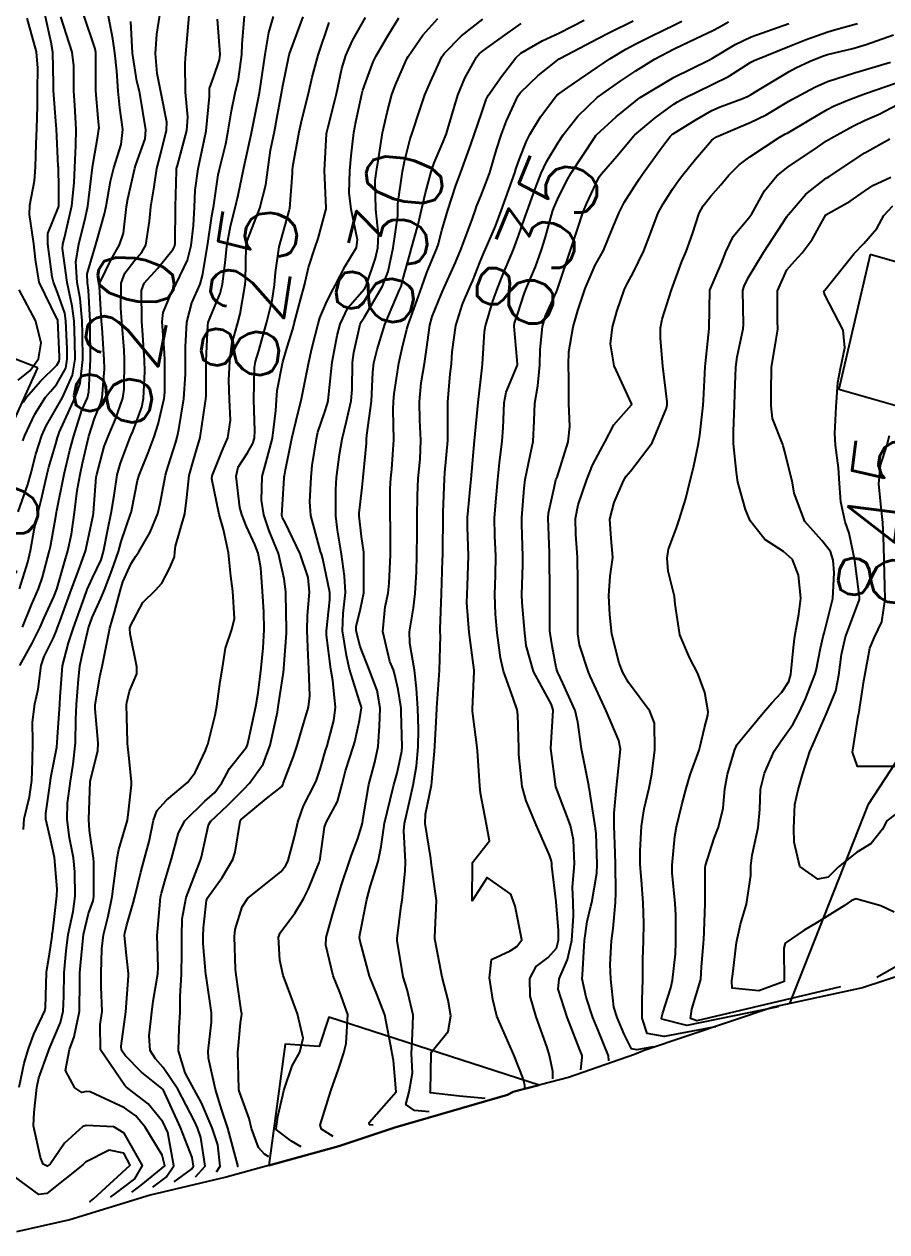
# Model space of a CAD drawing. Header units: metres. Extents: x 307586 to 320046, y 7427249 to 7434250.
# Drawn here: x 319917.4 to 319962.4, y 7429149.3 to 7429212.3 of the extents above; entities that cross this region are included whole.
import ezdxf
from ezdxf.enums import TextEntityAlignment as Align

# ---------------------------------------------------------------- set-up
doc = ezdxf.new("R2010")
doc.units = ezdxf.units.M
doc.header["$MEASUREMENT"] = 0
for name, color, linetype in [('Area', 45, 'Continuous'), ('Cotas', 45, 'Continuous'), ('Curvas de Nivel 1m', 11, 'Continuous'), ('Curvas de Nivel 5m', 15, 'Continuous'), ('Edificações', 30, 'Continuous'), ('Vias Primárias', 230, 'Continuous')]:
    doc.layers.add(name, color=color, linetype=linetype)
doc.styles.add('Style-STANDARD', font='STANDARD.shx')

msp = doc.modelspace()

# ---------------------------------------------------------------- linework, layer by layer
at = {"layer": 'Area'}
msp.add_polyline3d([(319964.483, 7429163.141, 843.262), (319961.093, 7429162.024, 842.692), (319956.429, 7429161.018, 843.482), (319949.716, 7429158.749, 839.456), (319949.209, 7429158.534, 839.276), (319945.754, 7429157.339, 837.403), (319942.876, 7429156.593, 835.497), (319942.577, 7429156.431, 837.047), (319936.711, 7429154.73, 831.714), (319933.78, 7429153.76, 832.523), (319927.907, 7429152.145, 835.572), (319923.942, 7429151.211, 828.752), (319919.757, 7429149.923, 822.642), (319916.985, 7429149.293, 824.403)], dxfattribs=at)
at = {"layer": 'Curvas de Nivel 1m', "flags": 128}
for points, elevation in [([(319917.059, 7429186.839), (319917.564, 7429188.268), (319917.722, 7429188.833), (319917.989, 7429189.859), (319918.301, 7429190.827), (319918.533, 7429191.33), (319919.047, 7429192.236), (319919.374, 7429192.815), (319919.902, 7429193.976), (319920.031, 7429194.806), (319920.016, 7429195.73), (319919.976, 7429196.807), (319919.883, 7429197.581), (319919.615, 7429198.813), (319919.377, 7429200.589), (319919.392, 7429200.816), (319919.484, 7429201.143), (319919.857, 7429202.81), (319919.988, 7429204.011), (319920.022, 7429204.812), (319920.066, 7429205.96), (319920.085, 7429206.811), (319920.012, 7429208.035), (319919.961, 7429208.813), (319919.963, 7429210.113), (319919.878, 7429210.814), (319919.291, 7429212.663)], 816), ([(319917.11, 7429156.835), (319917.378, 7429158.09), (319917.596, 7429158.83), (319917.886, 7429159.596), (319918.447, 7429160.822), (319918.495, 7429161.002), (319918.545, 7429162.821), (319918.561, 7429162.955), (319918.707, 7429163.78), (319918.832, 7429164.707), (319918.846, 7429164.818), (319918.874, 7429164.967), (319919.084, 7429166.815), (319919.096, 7429167.164), (319918.952, 7429168.817), (319918.776, 7429169.679), (319918.504, 7429170.823), (319918.507, 7429171.111), (319918.742, 7429172.821), (319918.752, 7429172.882), (319918.819, 7429173.245), (319919.081, 7429174.574), (319919.106, 7429174.816), (319919.122, 7429175.092), (319919.238, 7429176.814), (319919.25, 7429177.198), (319919.37, 7429178.813), (319919.694, 7429180.015), (319919.956, 7429180.804), (319920.522, 7429182.39), (319920.668, 7429182.794), (319920.744, 7429182.984), (319920.942, 7429183.402), (319921.392, 7429184.35), (319921.522, 7429184.784), (319921.752, 7429186.005), (319921.911, 7429186.781), (319922.065, 7429187.706), (319922.228, 7429188.778), (319922.397, 7429189.392), (319922.93, 7429190.771), (319922.958, 7429190.847), (319923.036, 7429191.037), (319923.509, 7429192.304), (319923.605, 7429192.764), (319923.674, 7429194.164), (319923.658, 7429194.764), (319923.542, 7429196.322), (319923.512, 7429196.766), (319923.49, 7429198.395), (319923.633, 7429198.765), (319924.342, 7429199.551), (319925.15, 7429200.551), (319925.219, 7429200.682), (319925.239, 7429200.749), (319925.243, 7429200.838), (319925.268, 7429202.749), (319925.314, 7429204.636), (319925.328, 7429204.748), (319925.365, 7429204.908), (319925.854, 7429206.741), (319925.916, 7429207.426), (319925.794, 7429208.742), (319925.767, 7429210.241), (319925.815, 7429210.742), (319925.866, 7429211.328), (319925.985, 7429212.74)], 821), ([(319917.142, 7429182.838), (319917.569, 7429184.219), (319917.715, 7429184.832), (319917.902, 7429185.902), (319918.103, 7429186.829), (319918.286, 7429187.531), (319918.579, 7429188.824), (319918.662, 7429189.17), (319919.027, 7429190.396), (319919.122, 7429190.729), (319919.145, 7429190.818), (319919.208, 7429190.991), (319920.044, 7429192.805), (319920.304, 7429193.562), (319920.436, 7429194.8), (319920.417, 7429196.122), (319920.395, 7429196.801), (319920.293, 7429197.981), (319920.145, 7429198.805), (319920.067, 7429199.878), (319920.224, 7429200.804), (319920.576, 7429202.208), (319920.696, 7429202.797), (319920.755, 7429203.221), (319920.946, 7429204.803), (319920.981, 7429205.027), (319921.219, 7429206.449), (319921.278, 7429206.799), (319921.281, 7429206.857), (319921.229, 7429207.374), (319921.109, 7429208.801), (319921.106, 7429208.94), (319921.12, 7429210.802), (319921.083, 7429210.994), (319920.48, 7429212.808)], 817), ([(319917.293, 7429180.836), (319917.766, 7429181.99), (319918.118, 7429182.828), (319918.331, 7429183.437), (319918.698, 7429184.823), (319918.746, 7429185.041), (319918.978, 7429186.308), (319919.064, 7429186.819), (319919.084, 7429186.918), (319919.462, 7429188.813), (319919.762, 7429190.069), (319919.96, 7429190.806), (319920.39, 7429192.144), (319920.674, 7429192.796), (319920.752, 7429193.1), (319920.842, 7429194.794), (319920.821, 7429196.515), (319920.812, 7429196.794), (319920.732, 7429198.409), (319920.675, 7429198.797), (319920.669, 7429199.258), (319921.117, 7429200.791), (319921.154, 7429200.906), (319921.57, 7429202.385), (319921.651, 7429202.785), (319921.882, 7429204.1), (319922.058, 7429204.787), (319922.436, 7429206.002), (319922.53, 7429206.78), (319922.37, 7429207.919), (319922.274, 7429208.785), (319922.208, 7429209.837), (319922.111, 7429210.787), (319922.006, 7429211.515), (319921.76, 7429212.793)], 818), ([(319917.317, 7429192.571), (319917.491, 7429192.836), (319918.229, 7429193.665), (319919.078, 7429194.503), (319919.199, 7429194.7), (319919.223, 7429194.818), (319919.218, 7429194.952), (319919.126, 7429196.82), (319919.127, 7429196.843), (319919.104, 7429196.89), (319918.162, 7429198.83), (319917.961, 7429200.011), (319917.874, 7429200.833), (319917.655, 7429202.348), (319917.676, 7429202.835), (319917.913, 7429204.112), (319917.965, 7429204.832), (319918.011, 7429206.036), (319918.037, 7429206.832), (319918.064, 7429208.002), (319918.07, 7429208.832), (319918.096, 7429209.996), (319918.023, 7429210.832), (319917.527, 7429212.601)], 814), ([(319921.883, 7429151.11), (319922.145, 7429151.3), (319923.154, 7429152.052), (319923.556, 7429152.755), (319922.598, 7429154.442), (319922.055, 7429154.775), (319920.603, 7429154.843), (319920.44, 7429154.792), (319919.478, 7429153.918), (319918.74, 7429152.817), (319918.572, 7429152.712), (319918.37, 7429152.822), (319918.224, 7429153.177), (319917.872, 7429154.827), (319917.9, 7429155.537), (319918.041, 7429156.826), (319918.135, 7429157.317), (319918.642, 7429158.71), (319918.688, 7429158.819), (319919.269, 7429160.206), (319919.412, 7429160.809), (319919.438, 7429161.566), (319919.47, 7429162.808), (319919.56, 7429163.958), (319919.676, 7429164.806), (319919.927, 7429165.994), (319920.034, 7429166.801), (319920.025, 7429168.07), (319919.944, 7429168.802), (319919.748, 7429169.836), (319919.614, 7429170.808), (319919.638, 7429171.644), (319919.793, 7429172.805), (319919.937, 7429173.692), (319920.053, 7429174.802), (319920.073, 7429176.02), (319920.109, 7429176.801), (319920.203, 7429178.127), (319920.278, 7429178.799), (319920.383, 7429179.306), (319920.726, 7429180.793), (319920.918, 7429181.343), (319921.381, 7429182.332), (319921.56, 7429182.784), (319921.949, 7429183.779), (319922.29, 7429184.777), (319922.439, 7429185.304), (319922.948, 7429186.77), (319922.956, 7429186.797), (319922.985, 7429186.97), (319923.291, 7429188.476), (319923.381, 7429188.766), (319923.852, 7429189.93), (319924.162, 7429190.759), (319924.37, 7429191.426), (319924.685, 7429192.754), (319924.717, 7429193.094), (319924.713, 7429194.754), (319924.692, 7429195.148), (319924.576, 7429196.755), (319924.624, 7429197.238), (319925.119, 7429198.407), (319925.307, 7429198.747), (319925.9, 7429199.98), (319926.092, 7429200.736), (319926.205, 7429201.776), (319926.253, 7429202.734), (319926.296, 7429203.624), (319926.447, 7429204.731), (319926.786, 7429206.294), (319926.867, 7429206.725), (319927.034, 7429208.516), (319927.033, 7429208.723), (319927.047, 7429208.922), (319927.255, 7429209.498), (319927.564, 7429210.422), (319927.595, 7429210.717), (319927.462, 7429212.548)], 822), ([(319922.993, 7429151.37), (319923.472, 7429151.726), (319924.712, 7429152.739), (319924.581, 7429153.296), (319923.691, 7429154.754), (319923.2, 7429155.352), (319922.613, 7429155.769), (319920.815, 7429156.594), (319920.621, 7429156.612), (319920.379, 7429156.552), (319920.014, 7429156.799), (319919.539, 7429157.713), (319919.735, 7429158.804), (319919.983, 7429159.471), (319920.26, 7429160.796), (319920.282, 7429162.389), (319920.286, 7429162.796), (319920.308, 7429163.187), (319920.471, 7429164.794), (319920.734, 7429165.889), (319920.974, 7429166.555), (319921.014, 7429166.787), (319921.006, 7429168.542), (319920.99, 7429168.788), (319920.784, 7429170.22), (319920.741, 7429170.791), (319920.813, 7429172.79), (319921.224, 7429174.399), (319921.235, 7429174.786), (319921.075, 7429176.574), (319921.078, 7429176.788), (319921.34, 7429178.324), (319921.446, 7429178.784), (319921.692, 7429179.991), (319921.848, 7429180.781), (319922.081, 7429181.618), (319922.393, 7429182.775), (319922.523, 7429183.191), (319922.954, 7429184.153), (319923.192, 7429184.535), (319923.355, 7429184.766), (319923.942, 7429185.792), (319924.342, 7429186.756), (319924.47, 7429187.273), (319924.751, 7429188.753), (319924.806, 7429188.952), (319925.016, 7429189.607), (319925.288, 7429190.487), (319925.358, 7429190.745), (319925.44, 7429191.147), (319925.705, 7429192.74), (319925.786, 7429194.025), (319925.797, 7429194.739), (319925.797, 7429195.447), (319925.857, 7429196.739), (319926.122, 7429197.744), (319926.547, 7429198.729), (319926.684, 7429199.172), (319926.945, 7429200.723), (319927.169, 7429202.282), (319927.237, 7429202.655), (319927.248, 7429202.719), (319927.498, 7429204.417), (319927.559, 7429204.716), (319927.888, 7429206.041), (319928.02, 7429206.712), (319928.182, 7429207.762), (319928.387, 7429208.709), (319928.552, 7429209.409), (319928.724, 7429210.705), (319928.751, 7429211.232), (319928.859, 7429212.704)], 823), ([(319924.093, 7429151.63), (319924.79, 7429152.148), (319925.189, 7429152.734), (319924.861, 7429154.475), (319924.75, 7429154.739), (319924.606, 7429155.026), (319923.839, 7429155.976), (319922.807, 7429156.767), (319922.703, 7429156.848), (319922.624, 7429156.919), (319921.358, 7429158.783), (319921.347, 7429160.099), (319921.444, 7429160.782), (319921.395, 7429162.074), (319921.398, 7429162.783), (319921.435, 7429164.06), (319921.506, 7429164.782), (319921.76, 7429165.752), (319921.969, 7429166.778), (319922.056, 7429167.47), (319922.23, 7429168.775), (319922.307, 7429169.237), (319922.768, 7429170.77), (319922.774, 7429170.789), (319922.796, 7429171.048), (319922.969, 7429172.611), (319922.978, 7429172.768), (319922.833, 7429174.135), (319922.768, 7429174.771), (319922.759, 7429174.855), (319922.712, 7429176.772), (319922.726, 7429176.91), (319922.87, 7429177.486), (319923.251, 7429178.395), (319923.26, 7429178.766), (319922.909, 7429180.488), (319922.886, 7429180.77), (319922.889, 7429180.794), (319922.914, 7429180.897), (319923.564, 7429182.126), (319924.226, 7429182.757), (319924.564, 7429183.128), (319924.95, 7429183.893), (319925.213, 7429184.493), (319925.227, 7429184.746), (319925.276, 7429185.055), (319925.755, 7429186.738), (319925.852, 7429187.597), (319925.986, 7429188.735), (319926.212, 7429189.535), (319926.554, 7429190.727), (319926.823, 7429192.496), (319926.848, 7429192.723), (319926.861, 7429192.918), (319926.876, 7429194.723), (319926.956, 7429196.576), (319926.977, 7429196.722), (319927.106, 7429197.07), (319927.604, 7429198.229), (319927.726, 7429198.714), (319927.871, 7429199.984), (319927.946, 7429200.712), (319928.133, 7429201.741), (319928.384, 7429202.708), (319928.53, 7429203.359), (319928.807, 7429204.704), (319928.882, 7429205.027), (319929.221, 7429206.522), (319929.257, 7429206.7), (319929.581, 7429208.355), (319929.641, 7429208.696), (319929.854, 7429210.104), (319929.939, 7429210.693), (319930.128, 7429211.848), (319930.383, 7429212.689)], 824), ([(319927.403, 7429152.42), (319927.599, 7429152.71), (319927.472, 7429153.829), (319927.187, 7429154.714), (319926.616, 7429156.025), (319926.242, 7429156.724), (319925.775, 7429157.586), (319925.428, 7429158.732), (319925.463, 7429159.936), (319925.507, 7429160.737), (319925.513, 7429161.57), (319925.582, 7429162.737), (319925.605, 7429163.841), (319925.591, 7429164.737), (319925.622, 7429165.627), (319925.828, 7429166.734), (319926.487, 7429168.451), (319926.595, 7429168.723), (319926.627, 7429168.86), (319926.775, 7429169.557), (319926.982, 7429170.527), (319927.108, 7429170.717), (319927.978, 7429171.531), (319928.809, 7429172.357), (319929.125, 7429172.695), (319929.833, 7429173.68), (319930.202, 7429174.68), (319930.582, 7429176.396), (319930.629, 7429176.674), (319930.88, 7429178.362), (319930.922, 7429178.631), (319930.923, 7429178.67), (319931.054, 7429180.525), (319931.055, 7429180.669), (319931.026, 7429182.575), (319931.025, 7429182.669), (319930.943, 7429183.36), (319930.642, 7429184.675), (319930.147, 7429185.855), (319929.867, 7429186.687), (319929.761, 7429187.459), (319929.789, 7429188.688), (319930.055, 7429189.646), (319930.32, 7429190.681), (319930.509, 7429192.14), (319930.531, 7429192.678), (319930.564, 7429193.174), (319930.868, 7429194.673), (319931.091, 7429195.444), (319931.386, 7429196.381), (319931.46, 7429196.666), (319931.799, 7429197.98), (319931.991, 7429198.661), (319932.212, 7429199.584), (319932.552, 7429200.656), (319932.703, 7429201.109), (319933.129, 7429202.65), (319933.133, 7429202.691), (319933.034, 7429204.652), (319933.14, 7429206.569), (319933.153, 7429206.651), (319933.226, 7429206.921), (319933.585, 7429208.301), (319933.663, 7429208.646), (319933.942, 7429209.964), (319934.149, 7429210.641), (319934.497, 7429211.422), (319935.168, 7429212.631)], 827), ([(319928.503, 7429152.68), (319928.517, 7429152.701), (319928.515, 7429152.759), (319927.997, 7429154.706), (319927.681, 7429155.64), (319927.347, 7429156.713), (319926.996, 7429158.36), (319926.976, 7429158.717), (319927.149, 7429160.232), (319927.147, 7429160.715), (319926.882, 7429162.527), (319926.853, 7429162.718), (319926.717, 7429164.331), (319926.706, 7429164.72), (319926.727, 7429165.143), (319926.885, 7429166.575), (319926.945, 7429166.718), (319927.696, 7429167.768), (319928.258, 7429168.705), (319928.383, 7429169.089), (319928.637, 7429170.702), (319928.699, 7429170.796), (319928.795, 7429170.882), (319930.015, 7429171.892), (319930.811, 7429172.518), (319930.868, 7429172.614), (319930.889, 7429172.669), (319931.42, 7429174.078), (319931.615, 7429174.662), (319931.897, 7429175.615), (319932.212, 7429176.657), (319932.278, 7429177.247), (319932.223, 7429178.657), (319932.194, 7429179.357), (319932.127, 7429180.658), (319932.144, 7429181.435), (319932.258, 7429182.657), (319932.185, 7429183.417), (319931.761, 7429184.662), (319930.979, 7429186.293), (319930.851, 7429186.541), (319930.818, 7429186.672), (319930.927, 7429188.596), (319930.933, 7429188.671), (319930.946, 7429188.729), (319931.008, 7429189.037), (319931.283, 7429190.413), (319931.337, 7429190.667), (319931.66, 7429192.05), (319931.821, 7429192.662), (319932.038, 7429193.69), (319932.218, 7429194.659), (319932.382, 7429195.365), (319932.702, 7429196.654), (319932.799, 7429196.96), (319933.113, 7429197.702), (319933.429, 7429198.337), (319933.587, 7429198.645), (319934.112, 7429199.667), (319934.711, 7429200.634), (319934.763, 7429201.027), (319934.431, 7429202.637), (319934.333, 7429203.492), (319934.368, 7429204.638), (319934.428, 7429205.421), (319934.574, 7429206.636), (319934.678, 7429207.186), (319934.989, 7429208.633), (319935.042, 7429208.836), (319935.255, 7429209.465), (319935.581, 7429210.313), (319935.727, 7429210.623), (319936.338, 7429211.668), (319936.913, 7429212.606)], 828), ([(319930.143, 7429153.2), (319929.904, 7429153.344), (319929.59, 7429153.687), (319929.226, 7429154.691), (319929.111, 7429155.196), (319928.621, 7429156.551), (319928.576, 7429156.7), (319928.565, 7429156.759), (319928.526, 7429158.701), (319928.533, 7429158.813), (319928.665, 7429160.188), (319928.719, 7429160.652), (319928.719, 7429160.699), (319928.714, 7429160.74), (319928.675, 7429160.951), (319928.433, 7429162.703), (319928.403, 7429162.997), (319928.338, 7429164.704), (319928.376, 7429165.054), (319928.738, 7429166.251), (319929.044, 7429166.695), (319930.757, 7429168.073), (319931.022, 7429168.405), (319931.138, 7429168.666), (319931.487, 7429169.958), (319931.65, 7429170.661), (319931.948, 7429171.512), (319932.531, 7429172.653), (319932.621, 7429172.847), (319932.825, 7429173.485), (319933.093, 7429174.394), (319933.17, 7429174.647), (319933.532, 7429175.967), (319933.617, 7429176.642), (319933.477, 7429178.044), (319933.377, 7429178.645), (319933.147, 7429180.41), (319933.145, 7429180.648), (319933.319, 7429182.256), (319933.32, 7429182.646), (319932.959, 7429184.403), (319932.879, 7429184.651), (319932.832, 7429184.784), (319932.334, 7429186.656), (319932.28, 7429187.367), (319932.335, 7429188.657), (319932.403, 7429189.265), (319932.614, 7429190.654), (319932.694, 7429190.996), (319933.047, 7429192.018), (319933.203, 7429192.497), (319933.238, 7429192.648), (319933.407, 7429194.318), (319933.446, 7429194.646), (319933.697, 7429196.044), (319933.85, 7429196.643), (319934.262, 7429197.488), (319935.121, 7429198.485), (319935.21, 7429198.629), (319935.691, 7429200.076), (319935.818, 7429200.62), (319935.853, 7429201.313), (319935.71, 7429202.622), (319935.682, 7429204.137), (319935.742, 7429204.622), (319935.847, 7429205.258), (319936.062, 7429206.617), (319936.301, 7429207.681), (319936.558, 7429208.61), (319936.743, 7429209.115), (319937.269, 7429210.324), (319937.356, 7429210.514), (319937.402, 7429210.599), (319938.169, 7429211.706), (319938.956, 7429212.583)], 829), ([(319935.573, 7429154.85), (319935.379, 7429154.869), (319935.371, 7429154.994), (319936.768, 7429156.599), (319936.639, 7429158.222), (319936.559, 7429158.601), (319936.542, 7429158.704), (319936.189, 7429160.605), (319935.773, 7429161.698), (319935.385, 7429162.62), (319934.893, 7429164.455), (319934.872, 7429164.628), (319934.889, 7429164.792), (319935.254, 7429166.622), (319935.42, 7429167.29), (319935.833, 7429168.614), (319935.999, 7429169.387), (319936.174, 7429170.609), (319936.601, 7429172.393), (319936.655, 7429172.602), (319936.688, 7429172.729), (319936.822, 7429173.214), (319937.072, 7429174.365), (319937.091, 7429174.598), (319937.043, 7429176.416), (319937.032, 7429176.598), (319936.873, 7429177.573), (319936.694, 7429178.416), (319936.633, 7429178.604), (319936.453, 7429179.043), (319936.085, 7429180.612), (319936.2, 7429181.885), (319936.362, 7429182.609), (319936.419, 7429183.13), (319936.472, 7429184.607), (319936.473, 7429186.103), (319936.455, 7429186.608), (319936.455, 7429188.066), (319936.496, 7429188.608), (319936.549, 7429189.068), (319936.65, 7429190.606), (319936.614, 7429192.172), (319936.631, 7429192.606), (319936.669, 7429192.996), (319936.916, 7429194.602), (319937.091, 7429195.379), (319937.331, 7429196.368), (319937.393, 7429196.597), (319937.853, 7429197.855), (319938.12, 7429198.59), (319938.383, 7429199.338), (319938.888, 7429200.583), (319938.957, 7429200.78), (319939.162, 7429201.517), (319939.471, 7429202.576), (319939.892, 7429203.87), (319940.143, 7429204.566), (319940.669, 7429206.009), (319940.861, 7429206.555), (319941.24, 7429207.682), (319941.46, 7429208.347), (319941.572, 7429208.555), (319942.274, 7429209.555), (319943.011, 7429210.534), (319943.275, 7429210.762), (319944.394, 7429211.406), (319945.286, 7429211.839), (319946.583, 7429212.491)], 832), ([(319938.493, 7429155.55), (319937.731, 7429155.623), (319937.285, 7429155.927), (319937.458, 7429156.592), (319937.628, 7429157.595), (319937.575, 7429158.591), (319937.626, 7429159.622), (319937.667, 7429160.59), (319937.345, 7429161.935), (319937.145, 7429162.595), (319936.836, 7429164.484), (319936.834, 7429164.599), (319937.04, 7429166.296), (319937.082, 7429166.597), (319937.253, 7429168.1), (319937.259, 7429168.595), (319937.172, 7429170.211), (319937.202, 7429170.596), (319937.499, 7429171.901), (319937.662, 7429172.592), (319937.837, 7429173.581), (319937.919, 7429174.589), (319937.936, 7429175.505), (319937.904, 7429176.59), (319937.836, 7429177.627), (319937.735, 7429178.591), (319937.493, 7429180.005), (319937.471, 7429180.594), (319937.683, 7429181.834), (319937.769, 7429182.592), (319937.831, 7429183.71), (319937.857, 7429184.591), (319937.867, 7429185.698), (319937.873, 7429186.591), (319937.884, 7429187.701), (319937.93, 7429188.591), (319938.02, 7429189.588), (319938.066, 7429190.59), (319938.009, 7429191.624), (319937.988, 7429192.591), (319938.084, 7429193.573), (319938.251, 7429194.588), (319938.362, 7429195.315), (319938.533, 7429196.586), (319938.654, 7429197.038), (319939.119, 7429198.182), (319939.297, 7429198.577), (319939.865, 7429199.847), (319940.158, 7429200.565), (319940.753, 7429202.14), (319940.889, 7429202.554), (319940.965, 7429202.765), (319941.184, 7429203.304), (319941.538, 7429204.207), (319941.653, 7429204.546), (319942.012, 7429205.745), (319942.265, 7429206.54), (319942.527, 7429207.248), (319943.122, 7429208.532), (319943.255, 7429208.723), (319944.178, 7429209.606), (319945.273, 7429210.473), (319945.338, 7429210.509), (319947.283, 7429211.53), (319947.905, 7429211.855), (319949.136, 7429212.462)], 833), ([(319941.423, 7429156.24), (319940.072, 7429156.374), (319938.558, 7429156.548), (319938.546, 7429156.581), (319938.559, 7429156.645), (319938.592, 7429158.581), (319938.597, 7429158.628), (319938.645, 7429158.72), (319939.49, 7429159.738), (319939.622, 7429160.566), (319939.488, 7429161.375), (319939.177, 7429162.573), (319938.807, 7429164.493), (319938.794, 7429164.579), (319938.789, 7429164.644), (319938.87, 7429166.578), (319938.865, 7429166.699), (319938.751, 7429167.43), (319938.606, 7429168.582), (319938.578, 7429168.77), (319938.284, 7429170.585), (319938.312, 7429171.071), (319938.617, 7429172.582), (319938.639, 7429172.758), (319938.791, 7429174.581), (319938.793, 7429174.631), (319938.856, 7429175.899), (319938.9, 7429176.579), (319938.904, 7429176.62), (319939.042, 7429178.578), (319939.089, 7429180.399), (319939.076, 7429180.578), (319939.072, 7429180.735), (319939.143, 7429182.577), (319939.2, 7429184.336), (319939.204, 7429184.576), (319939.203, 7429184.814), (319939.224, 7429186.576), (319939.231, 7429186.821), (319939.302, 7429188.576), (319939.32, 7429188.888), (319939.467, 7429190.573), (319939.478, 7429191.014), (319939.465, 7429192.574), (319939.596, 7429194.051), (319939.657, 7429194.571), (319939.703, 7429195.184), (319939.887, 7429196.568), (319940.233, 7429197.683), (319940.62, 7429198.558), (319940.773, 7429198.911), (319941.142, 7429199.848), (319941.348, 7429200.351), (319941.436, 7429200.547), (319941.952, 7429201.755), (319942.255, 7429202.539), (319942.499, 7429203.221), (319942.963, 7429204.532), (319943.022, 7429204.714), (319943.21, 7429205.259), (319943.569, 7429206.176), (319943.741, 7429206.525), (319944.308, 7429207.448), (319945.099, 7429208.512), (319945.173, 7429208.591), (319945.254, 7429208.65), (319945.734, 7429208.979), (319947.268, 7429210.038), (319947.529, 7429210.219), (319947.911, 7429210.474), (319948.759, 7429210.984), (319949.281, 7429211.261), (319950.081, 7429211.656), (319951.291, 7429212.251), (319951.667, 7429212.434)], 834), ([(319917.148, 7429178.837), (319917.776, 7429179.955), (319918.21, 7429180.827), (319918.427, 7429181.316), (319918.929, 7429182.406), (319919.078, 7429182.818), (319919.49, 7429184.277), (319919.65, 7429184.81), (319919.846, 7429185.682), (319920.005, 7429186.805), (319920.143, 7429187.952), (319920.292, 7429188.801), (319920.422, 7429189.388), (319920.753, 7429190.794), (319921.042, 7429191.714), (319921.36, 7429192.477), (319921.446, 7429192.786), (319921.558, 7429194.303), (319921.557, 7429194.785), (319921.443, 7429196.443), (319921.418, 7429196.787), (319921.302, 7429198.607), (319921.331, 7429198.788), (319921.91, 7429200.013), (319922.354, 7429200.778), (319922.561, 7429201.374), (319922.719, 7429202.775), (319922.783, 7429203.172), (319923.155, 7429204.771), (319923.205, 7429204.938), (319923.679, 7429206.304), (319923.73, 7429206.765), (319923.429, 7429208.58), (319923.384, 7429208.769), (319923.251, 7429209.302), (319923.02, 7429210.774), (319922.941, 7429212.427)], 819), ([(319926.303, 7429152.16), (319926.81, 7429152.718), (319926.595, 7429154.207), (319926.411, 7429154.722), (319926.259, 7429155.071), (319925.387, 7429156.732), (319924.634, 7429157.866), (319924.218, 7429158.325), (319923.944, 7429158.75), (319923.897, 7429159.508), (319924.026, 7429160.756), (319924.104, 7429161.331), (319924.342, 7429162.754), (319924.357, 7429163.094), (319924.321, 7429164.754), (319924.347, 7429165.134), (319924.493, 7429166.752), (319924.531, 7429166.966), (319924.752, 7429167.703), (319925.063, 7429168.745), (319925.425, 7429170.099), (319925.761, 7429170.735), (319926.803, 7429171.756), (319927.318, 7429172.205), (319927.69, 7429172.711), (319928.079, 7429173.452), (319928.838, 7429174.402), (319928.97, 7429174.569), (319929.02, 7429174.697), (319929.072, 7429174.924), (319929.455, 7429176.691), (319929.58, 7429177.399), (319929.741, 7429178.687), (319929.838, 7429179.747), (319929.887, 7429180.685), (319929.87, 7429181.634), (319929.807, 7429182.687), (319929.72, 7429183.92), (319929.58, 7429184.691), (319929.412, 7429185.138), (319928.977, 7429186.088), (319928.722, 7429186.703), (319928.622, 7429187.068), (319928.425, 7429188.706), (319928.538, 7429189.177), (319929.021, 7429189.92), (319929.306, 7429190.418), (319929.388, 7429190.695), (319929.41, 7429191.067), (319929.345, 7429192.696), (319929.391, 7429194.383), (319929.446, 7429194.695), (319929.594, 7429195.198), (319930.012, 7429196.686), (319930.307, 7429197.874), (319930.439, 7429198.68), (319930.488, 7429199.324), (319930.673, 7429200.677), (319931.171, 7429202.482), (319931.217, 7429202.625), (319931.229, 7429202.669), (319931.366, 7429204.503), (319931.372, 7429204.668), (319931.386, 7429204.85), (319931.718, 7429206.673), (319931.859, 7429207.3), (319932.202, 7429208.666), (319932.402, 7429209.517), (319932.707, 7429210.658), (319933.29, 7429212.361)], 826), ([(319933.483, 7429154.26), (319932.889, 7429154.646), (319932.808, 7429154.85), (319933.375, 7429156.639), (319933.776, 7429157.775), (319934.046, 7429158.629), (319934.169, 7429159.108), (319934.262, 7429160.626), (319933.84, 7429161.794), (319933.494, 7429162.642), (319933.116, 7429164.247), (319933.123, 7429164.646), (319933.48, 7429165.898), (319933.691, 7429166.641), (319933.941, 7429167.448), (319934.347, 7429168.634), (319934.454, 7429168.947), (319934.781, 7429169.816), (319934.975, 7429170.442), (319935.012, 7429170.627), (319935.054, 7429170.885), (319935.343, 7429172.622), (319935.655, 7429173.794), (319935.833, 7429174.615), (319935.914, 7429175.674), (319935.934, 7429176.614), (319935.787, 7429177.531), (319935.375, 7429178.623), (319934.901, 7429179.816), (319934.689, 7429180.632), (319934.69, 7429180.858), (319934.924, 7429181.784), (319935.081, 7429182.628), (319935.091, 7429184.498), (319935.089, 7429184.628), (319935.084, 7429184.748), (319934.972, 7429185.553), (319934.842, 7429186.631), (319934.841, 7429186.774), (319934.998, 7429188.118), (319935.055, 7429188.629), (319935.222, 7429190.436), (319935.233, 7429190.627), (319935.253, 7429190.844), (319935.485, 7429192.624), (319935.563, 7429194.135), (319935.614, 7429194.622), (319935.779, 7429195.309), (319936.191, 7429196.614), (319936.948, 7429198.429), (319937.036, 7429198.601), (319937.06, 7429198.665), (319937.128, 7429198.966), (319937.481, 7429200.264), (319937.582, 7429200.596), (319937.928, 7429201.83), (319938.105, 7429202.591), (319938.298, 7429203.477), (319938.594, 7429204.586), (319938.75, 7429205.042), (319939.219, 7429206.14), (319939.394, 7429206.577), (319939.477, 7429206.828), (319939.993, 7429208.573), (319940.361, 7429209.47), (319940.966, 7429210.563), (319941.108, 7429210.729), (319941.276, 7429210.866), (319942.465, 7429211.723), (319943.291, 7429212.325)], 831), ([(319944.953, 7429157.27), (319944.949, 7429157.656), (319944.773, 7429158.499), (319944.649, 7429158.906), (319944.078, 7429160.509), (319943.762, 7429161.592), (319943.748, 7429162.514), (319944.08, 7429163.132), (319944.709, 7429163.598), (319945.129, 7429164.092), (319945.232, 7429164.502), (319945.244, 7429165.018), (319945.11, 7429166.504), (319944.897, 7429168.383), (319944.89, 7429168.508), (319944.884, 7429168.618), (319944.777, 7429168.94), (319944.077, 7429170.517), (319943.563, 7429171.765), (319943.345, 7429172.525), (319943.178, 7429174.186), (319943.173, 7429174.527), (319943.127, 7429176.261), (319943.088, 7429176.528), (319942.872, 7429177.125), (319942.369, 7429178.535), (319942.213, 7429179.224), (319942.044, 7429180.539), (319941.96, 7429181.502), (319941.921, 7429182.54), (319941.95, 7429183.538), (319941.969, 7429184.54), (319941.917, 7429185.597), (319941.908, 7429186.541), (319941.984, 7429187.554), (319942.073, 7429188.539), (319942.157, 7429189.403), (319942.295, 7429190.537), (319942.352, 7429191.225), (319942.404, 7429192.536), (319942.504, 7429193.093), (319943.082, 7429194.46), (319943.102, 7429194.51), (319943.104, 7429194.53), (319943.085, 7429194.754), (319942.934, 7429196.532), (319942.954, 7429196.682), (319943.113, 7429197.187), (319943.445, 7429198.21), (319943.576, 7429198.526), (319944.042, 7429199.623), (319944.361, 7429200.518), (319944.55, 7429201.126), (319944.926, 7429202.512), (319944.992, 7429202.696), (319945.182, 7429203.132), (319945.633, 7429204.067), (319945.875, 7429204.5), (319947.129, 7429206.389), (319947.189, 7429206.481), (319947.204, 7429206.499), (319947.224, 7429206.519), (319948.253, 7429207.455), (319949.25, 7429208.273), (319949.354, 7429208.356), (319949.499, 7429208.456), (319951.264, 7429209.514), (319953.078, 7429210.413), (319953.274, 7429210.51), (319954.457, 7429211.222), (319955.285, 7429211.627), (319957.257, 7429212.325)], 836), ([(319946.413, 7429157.74), (319946.473, 7429158.393), (319946.467, 7429158.482), (319946.356, 7429158.783), (319945.698, 7429160.49), (319945.224, 7429161.958), (319945.278, 7429162.494), (319945.709, 7429163.494), (319945.928, 7429164.492), (319946.023, 7429165.778), (319946.008, 7429166.491), (319945.978, 7429167.268), (319946.068, 7429168.491), (319946.03, 7429169.736), (319945.866, 7429170.494), (319945.566, 7429171.264), (319945.103, 7429172.506), (319944.843, 7429174.51), (319944.954, 7429176.509), (319944.867, 7429176.801), (319943.944, 7429178.519), (319943.563, 7429179.867), (319943.48, 7429180.524), (319943.339, 7429182.115), (319943.332, 7429182.526), (319943.387, 7429184.095), (319943.387, 7429184.526), (319943.328, 7429186.178), (319943.33, 7429186.527), (319943.448, 7429188.084), (319943.508, 7429188.525), (319943.765, 7429189.783), (319943.915, 7429190.521), (319943.965, 7429191.599), (319943.999, 7429192.521), (319944.163, 7429193.422), (319944.275, 7429194.518), (319944.288, 7429195.321), (319944.403, 7429196.517), (319944.562, 7429197.065), (319945.13, 7429198.325), (319945.186, 7429198.456), (319945.207, 7429198.509), (319945.246, 7429198.62), (319945.874, 7429200.499), (319946.208, 7429201.539), (319946.53, 7429202.49), (319946.719, 7429202.948), (319947.196, 7429203.993), (319947.361, 7429204.318), (319947.484, 7429204.477), (319948.29, 7429205.392), (319949.167, 7429206.461), (319949.195, 7429206.489), (319949.224, 7429206.515), (319950.28, 7429207.402), (319951.248, 7429208.104), (319951.449, 7429208.229), (319951.797, 7429208.425), (319953.26, 7429209.131), (319954.113, 7429209.553), (319955.272, 7429210.296), (319955.448, 7429210.387), (319957.281, 7429211.134), (319958.16, 7429211.476), (319959.288, 7429211.888), (319959.634, 7429211.992), (319960.824, 7429212.325)], 837), ([(319947.873, 7429158.21), (319947.844, 7429158.468), (319947.288, 7429159.853), (319947.029, 7429160.476), (319946.683, 7429161.537), (319946.481, 7429162.482), (319946.484, 7429162.695), (319946.601, 7429164.482), (319946.733, 7429165.488), (319946.935, 7429166.284), (319946.977, 7429166.478), (319947.232, 7429168.009), (319947.253, 7429168.475), (319947.198, 7429170.067), (319947.161, 7429170.476), (319946.831, 7429172.461), (319946.825, 7429172.48), (319946.814, 7429172.566), (319946.445, 7429174.486), (319946.248, 7429175.88), (319946.103, 7429176.491), (319945.473, 7429177.912), (319945.191, 7429178.506), (319945.121, 7429178.732), (319944.906, 7429179.859), (319944.798, 7429180.511), (319944.787, 7429180.638), (319944.79, 7429182.511), (319944.788, 7429182.659), (319944.779, 7429184.512), (319944.774, 7429184.703), (319944.697, 7429186.513), (319944.718, 7429186.782), (319945.007, 7429188.097), (319945.087, 7429188.433), (319945.108, 7429188.509), (319945.165, 7429188.658), (319945.74, 7429190.499), (319945.836, 7429191.294), (319945.78, 7429192.499), (319945.771, 7429193.801), (319945.762, 7429194.5), (319945.776, 7429195.186), (319946.003, 7429196.496), (319946.253, 7429197.356), (319946.624, 7429198.488), (319947.145, 7429199.718), (319947.432, 7429200.195), (319947.587, 7429200.476), (319948.045, 7429201.59), (319948.4, 7429202.468), (319948.666, 7429202.98), (319949.193, 7429203.8), (319949.453, 7429204.202), (319949.623, 7429204.454), (319950.617, 7429205.839), (319951.067, 7429206.432), (319951.145, 7429206.51), (319951.225, 7429206.565), (319952.373, 7429207.281), (319953.243, 7429207.776), (319953.677, 7429207.975), (319954.807, 7429208.394), (319955.125, 7429208.521), (319955.255, 7429208.589), (319955.796, 7429208.92), (319957.267, 7429209.808), (319957.62, 7429210.006), (319958.368, 7429210.349), (319959.009, 7429210.609), (319959.276, 7429210.694), (319960.589, 7429211.017), (319961.282, 7429211.219), (319962.706, 7429211.718)], 838), ([(319950.183, 7429158.95), (319949.322, 7429158.784), (319949.04, 7429158.838), (319948.664, 7429159.61), (319948.291, 7429160.464), (319948.129, 7429161.015), (319947.961, 7429162.467), (319947.93, 7429163.242), (319948.004, 7429164.467), (319948.084, 7429165.112), (319948.208, 7429166.465), (319948.229, 7429166.987), (319948.208, 7429168.466), (319948.195, 7429169.049), (319948.139, 7429170.467), (319948.139, 7429171.127), (319948.271, 7429172.465), (319948.322, 7429172.963), (319948.47, 7429174.464), (319948.388, 7429174.924), (319947.733, 7429176.471), (319946.89, 7429178.271), (319946.806, 7429178.481), (319946.33, 7429179.912), (319946.241, 7429180.49), (319946.243, 7429181.808), (319946.255, 7429182.49), (319946.256, 7429183.178), (319946.228, 7429184.491), (319946.143, 7429185.661), (319946.134, 7429186.493), (319946.269, 7429187.216), (319946.701, 7429188.485), (319947.021, 7429189.281), (319947.439, 7429190.065), (319947.66, 7429190.474), (319948.124, 7429191.387), (319949.053, 7429192.43), (319949.062, 7429192.46), (319949.054, 7429192.504), (319948.145, 7429194.469), (319947.958, 7429195.608), (319948.06, 7429196.47), (319948.286, 7429197.297), (319948.682, 7429198.465), (319948.832, 7429198.767), (319949.141, 7429199.312), (319949.682, 7429200.452), (319949.999, 7429201.285), (319950.446, 7429202.441), (319950.7, 7429202.918), (319951.192, 7429203.672), (319951.502, 7429204.123), (319951.721, 7429204.425), (319952.385, 7429205.245), (319953.221, 7429206.217), (319953.321, 7429206.31), (319953.481, 7429206.407), (319954.694, 7429206.932), (319955.234, 7429207.154), (319956.067, 7429207.552), (319957.251, 7429208.261), (319957.313, 7429208.298), (319957.416, 7429208.358), (319958.603, 7429209.004), (319959.262, 7429209.288), (319960.683, 7429209.742), (319961.269, 7429209.92), (319962.558, 7429210.301)], 839), ([(319956.693, 7429161.03), (319951.933, 7429160.051), (319950.623, 7429160.381), (319950.607, 7429160.431), (319950.676, 7429160.72), (319951.095, 7429162.02), (319951.186, 7429162.425), (319951.337, 7429163.8), (319951.364, 7429164.424), (319951.355, 7429165.806), (319951.325, 7429166.424), (319951.176, 7429168.017), (319951.164, 7429168.426), (319951.307, 7429169.905), (319951.399, 7429170.424), (319951.67, 7429171.556), (319951.892, 7429172.419), (319952.108, 7429173.133), (319952.573, 7429174.413), (319952.636, 7429174.621), (319952.855, 7429175.586), (319953.027, 7429176.243), (319953.052, 7429176.408), (319952.878, 7429177.417), (319952.502, 7429178.414), (319952.068, 7429179.252), (319951.572, 7429180.423), (319951.33, 7429182.025), (319951.297, 7429182.426), (319950.953, 7429183.75), (319950.907, 7429184.431), (319950.968, 7429184.897), (319951.388, 7429186.016), (319951.532, 7429186.425), (319951.878, 7429187.543), (319952.085, 7429188.419), (319952.279, 7429189.158), (319952.545, 7429190.415), (319952.606, 7429190.846), (319952.784, 7429192.413), (319952.805, 7429192.664), (319952.895, 7429194.412), (319952.906, 7429194.591), (319953.103, 7429196.41), (319953.133, 7429198.41), (319953.74, 7429199.811), (319953.973, 7429200.402), (319954.352, 7429201.208), (319955.171, 7429202.181), (319955.323, 7429202.388), (319955.987, 7429203.582), (319956.628, 7429204.369), (319957.208, 7429204.833), (319958.743, 7429205.87), (319959.221, 7429206.189), (319959.46, 7429206.336), (319960.587, 7429206.966), (319961.237, 7429207.267), (319961.956, 7429207.589), (319963.253, 7429208.274)], 841), ([(319959.943, 7429162.07), (319952.447, 7429160.3), (319952.122, 7429160.416), (319952.188, 7429160.904), (319952.646, 7429162.41), (319952.654, 7429162.449), (319952.704, 7429163.118), (319952.798, 7429164.332), (319952.81, 7429164.409), (319952.82, 7429164.505), (319952.885, 7429166.409), (319952.887, 7429168.293), (319952.905, 7429168.409), (319953.364, 7429169.828), (319953.58, 7429170.402), (319953.82, 7429171.383), (319953.908, 7429172.399), (319954.053, 7429173.169), (319954.416, 7429174.394), (319954.547, 7429174.691), (319954.85, 7429175.083), (319955.935, 7429176.374), (319956.361, 7429176.877), (319956.879, 7429177.439), (319957.245, 7429177.999), (319957.353, 7429178.355), (319957.498, 7429179.763), (319957.56, 7429180.354), (319957.769, 7429181.507), (319957.883, 7429182.351), (319957.761, 7429183.542), (319957.448, 7429184.355), (319956.967, 7429184.778), (319956.003, 7429185.404), (319955.23, 7429186.386), (319954.992, 7429186.966), (319954.598, 7429188.394), (319954.521, 7429188.892), (319954.373, 7429190.397), (319954.36, 7429191.077), (319954.418, 7429192.396), (319954.44, 7429193.018), (319954.494, 7429194.396), (319954.556, 7429194.927), (319954.866, 7429196.392), (319954.888, 7429196.61), (319954.858, 7429198.393), (319954.914, 7429198.613), (319955.139, 7429199.047), (319955.923, 7429200.378), (319957.172, 7429202.269), (319957.21, 7429202.323), (319957.236, 7429202.359), (319958.131, 7429203.408), (319959.201, 7429204.243), (319959.262, 7429204.279), (319959.347, 7429204.338), (319961.215, 7429205.566), (319962.516, 7429206.297)], 842), ([(319962.74, 7429165.971), (319962.054, 7429166.297), (319960.748, 7429166.67), (319960.494, 7429166.566), (319960.154, 7429166.319), (319958.734, 7429165.425), (319958.046, 7429165.03), (319957.06, 7429164.357), (319956.992, 7429164.084), (319957.013, 7429162.357), (319955.684, 7429161.87), (319954.299, 7429161.996), (319954.281, 7429162.386), (319954.339, 7429162.744), (319954.517, 7429164.383), (319954.733, 7429165.347), (319955.037, 7429166.386), (319955.269, 7429167.878), (319955.278, 7429168.382), (319955.345, 7429168.948), (319955.655, 7429170.377), (319955.74, 7429171.313), (319955.781, 7429172.375), (319955.979, 7429173.22), (319956.482, 7429174.365), (319956.848, 7429174.906), (319957.459, 7429175.752), (319957.78, 7429176.351), (319958.122, 7429177.099), (319958.609, 7429178.343), (319958.669, 7429178.568), (319958.907, 7429179.732), (319959.042, 7429180.338), (319959.087, 7429180.51), (319959.548, 7429182.331), (319959.618, 7429183.665), (319959.557, 7429184.331), (319959.418, 7429184.784), (319958.973, 7429185.353), (319958.092, 7429186.349), (319957.534, 7429187.825), (319957.436, 7429188.356), (319957.03, 7429190.038), (319956.958, 7429190.287), (319956.93, 7429190.362), (319956.395, 7429191.718), (319956.323, 7429192.371), (319956.322, 7429193.113), (319956.355, 7429194.371), (319956.591, 7429195.861), (319956.681, 7429196.366), (319956.666, 7429196.81), (319956.662, 7429198.367), (319957.144, 7429199.462), (319957.567, 7429199.937), (319957.955, 7429200.352), (319958.461, 7429201.045), (319959.173, 7429202.34), (319960.448, 7429203.058), (319961.192, 7429203.579), (319961.637, 7429203.865), (319962.564, 7429204.296)], 843), ([(319962.801, 7429171.053), (319962.356, 7429170.736), (319962.13, 7429170.297), (319961.541, 7429169.547), (319960.781, 7429169.071), (319959.845, 7429168.324), (319959.304, 7429167.793), (319958.763, 7429167.681), (319957.831, 7429168.349), (319957.526, 7429169.612), (319957.519, 7429170.353), (319957.572, 7429171.586), (319957.735, 7429172.351), (319957.98, 7429173.194), (319958.353, 7429174.345), (319958.499, 7429174.691), (319958.854, 7429175.498), (319959.219, 7429176.335), (319959.696, 7429177.512), (319959.863, 7429178.325), (319959.991, 7429179.411), (319960.208, 7429180.321), (319960.933, 7429182.278), (319960.943, 7429182.3), (319960.934, 7429182.389), (319960.697, 7429184.314), (319960.392, 7429185.734), (319960.193, 7429186.322), (319959.962, 7429187.362), (319959.898, 7429188.327), (319959.835, 7429189.142), (319959.679, 7429190.33), (319959.65, 7429190.941), (319959.715, 7429192.33), (319959.804, 7429193.597), (319959.941, 7429194.327), (319960.178, 7429195.408), (319960.079, 7429196.325), (319959.13, 7429198.169), (319959.082, 7429198.341), (319959.099, 7429198.374), (319959.134, 7429198.411), (319960.66, 7429200.317), (319961.158, 7429200.84), (319961.845, 7429201.625), (319962.209, 7429202.3), (319962.674, 7429202.802)], 844), ([(319917.066, 7429193.706), (319917.686, 7429194.222), (319918.128, 7429194.83), (319918.267, 7429195.653), (319917.97, 7429196.831), (319917.119, 7429198.421)], 813), ([(319961.843, 7429162.58), (319962.247, 7429162.808), (319964.819, 7429164.259)], 843), ([(319920.783, 7429150.85), (319920.825, 7429150.877), (319921, 7429151.007), (319922.898, 7429152.765), (319922.582, 7429153.39), (319921.814, 7429153.548), (319920.575, 7429152.928), (319920.501, 7429152.864), (319920.436, 7429152.792), (319918.558, 7429151.285), (319918.148, 7429151.233), (319916.569, 7429152.412)], 821)]:
    msp.add_lwpolyline(points, dxfattribs=dict(at, elevation=elevation))
at = {"layer": 'Curvas de Nivel 5m', "flags": 128}
for points, elevation in [([(319917.312, 7429190.554), (319917.412, 7429190.836), (319917.94, 7429191.935), (319918.496, 7429192.826), (319918.751, 7429193.129), (319919.063, 7429193.491), (319919.545, 7429194.344), (319919.626, 7429194.812), (319919.616, 7429195.34), (319919.555, 7429196.813), (319919.498, 7429197.205), (319919.118, 7429198.292), (319918.903, 7429198.822), (319918.839, 7429199.111), (319918.609, 7429200.825), (319918.613, 7429201.371), (319919.172, 7429202.739), (319919.189, 7429202.82), (319919.186, 7429203.695), (319919.159, 7429204.82), (319919.154, 7429204.87), (319919.067, 7429206.822), (319919.054, 7429206.992), (319918.914, 7429208.823), (319918.907, 7429209.164), (319918.875, 7429210.824), (319918.785, 7429211.318), (319918.461, 7429212.828)], 815), ([(319917.341, 7429170.278), (319917.381, 7429170.834), (319917.652, 7429171.984), (319917.774, 7429172.83), (319917.806, 7429173.853), (319917.836, 7429174.83), (319917.808, 7429175.876), (319917.927, 7429176.829), (319918.099, 7429177.599), (319918.265, 7429178.826), (319918.419, 7429179.296), (319918.905, 7429180.28), (319919.068, 7429180.66), (319919.122, 7429180.817), (319919.236, 7429181.135), (319919.844, 7429182.806), (319920.145, 7429183.602), (319920.583, 7429184.796), (319920.982, 7429186.658), (319920.999, 7429186.774), (319920.998, 7429186.79), (319921.136, 7429188.654), (319921.158, 7429188.788), (319921.552, 7429190.258), (319921.75, 7429190.783), (319922.142, 7429191.679), (319922.517, 7429192.775), (319922.586, 7429193.249), (319922.612, 7429194.775), (319922.589, 7429195.274), (319922.463, 7429196.776), (319922.414, 7429197.473), (319922.438, 7429198.777), (319922.618, 7429199.288), (319923.141, 7429199.978), (319923.519, 7429200.395), (319923.724, 7429200.764), (319923.913, 7429202.015), (319923.99, 7429202.762), (319924.15, 7429203.799), (319924.301, 7429204.759), (319924.481, 7429205.486), (319924.804, 7429206.754), (319924.809, 7429207.172), (319924.498, 7429208.757), (319924.31, 7429209.707), (319924.219, 7429210.761), (319924.287, 7429211.756), (319924.454, 7429212.758)], 820), ([(319925.193, 7429151.9), (319926.105, 7429152.57), (319926.208, 7429152.724), (319926.139, 7429153.165), (319925.528, 7429154.731), (319924.623, 7429156.717), (319923.501, 7429157.626), (319922.64, 7429158.486), (319922.456, 7429158.772), (319922.436, 7429158.982), (319922.673, 7429160.77), (319922.815, 7429162.646), (319922.812, 7429162.769), (319922.707, 7429163.699), (319922.605, 7429164.771), (319922.618, 7429164.877), (319922.728, 7429165.299), (319923.062, 7429166.444), (319923.141, 7429166.766), (319923.463, 7429168.056), (319923.659, 7429168.761), (319923.887, 7429169.648), (319924.127, 7429170.757), (319924.3, 7429171.252), (319924.803, 7429171.803), (319925.902, 7429172.734), (319926.29, 7429173.258), (319926.838, 7429174.405), (319926.923, 7429174.637), (319926.947, 7429174.719), (319927.332, 7429176.241), (319927.426, 7429176.714), (319927.594, 7429177.994), (319927.712, 7429178.712), (319927.877, 7429179.731), (319928.204, 7429180.707), (319928.337, 7429181.287), (319928.26, 7429182.707), (319928.161, 7429183.491), (319928.039, 7429184.709), (319927.768, 7429185.919), (319927.539, 7429186.714), (319927.16, 7429188.56), (319927.173, 7429188.718), (319927.7, 7429190.036), (319927.992, 7429190.71), (319928.13, 7429191.622), (319928.079, 7429192.71), (319928.055, 7429193.723), (319928.1, 7429194.71), (319928.214, 7429195.587), (319928.513, 7429196.706), (319928.64, 7429197.173), (319928.903, 7429198.702), (319928.917, 7429198.911), (319928.953, 7429200.702), (319928.978, 7429200.878), (319929.16, 7429201.39), (319929.659, 7429202.693), (319929.974, 7429203.906), (319930.083, 7429204.687), (319930.231, 7429205.708), (319930.425, 7429206.688), (319930.556, 7429207.361), (319930.795, 7429208.684), (319930.867, 7429209.065), (319931.194, 7429210.681), (319931.212, 7429210.743), (319931.275, 7429210.927), (319931.932, 7429212.67)], 825), ([(319931.813, 7429153.73), (319931.319, 7429154.029), (319930.544, 7429154.613), (319930.523, 7429154.671), (319930.609, 7429155.313), (319930.861, 7429156.427), (319930.914, 7429156.667), (319931.345, 7429157.954), (319931.751, 7429158.659), (319931.921, 7429159.39), (319931.63, 7429160.66), (319930.999, 7429162.358), (319930.883, 7429162.668), (319930.705, 7429163.467), (319930.636, 7429164.671), (319930.725, 7429164.887), (319931.484, 7429165.914), (319931.939, 7429166.658), (319932.212, 7429167.192), (319932.762, 7429168.563), (319932.786, 7429168.627), (319932.79, 7429168.65), (319933.033, 7429170.404), (319933.129, 7429170.647), (319933.709, 7429171.736), (319933.956, 7429172.639), (319934.128, 7429173.332), (319934.557, 7429174.633), (319934.621, 7429174.857), (319934.856, 7429175.963), (319934.964, 7429176.628), (319934.955, 7429176.719), (319934.866, 7429176.964), (319934.349, 7429178.635), (319934.18, 7429179.351), (319933.983, 7429180.639), (319934.016, 7429181.545), (319934.135, 7429182.638), (319934.084, 7429183.5), (319933.925, 7429184.64), (319933.723, 7429185.895), (319933.634, 7429186.643), (319933.625, 7429188.015), (319933.672, 7429188.643), (319933.824, 7429189.839), (319933.955, 7429190.641), (319934.167, 7429191.513), (319934.422, 7429192.636), (319934.476, 7429193.221), (319934.502, 7429194.636), (319934.568, 7429195.156), (319934.898, 7429196.632), (319934.963, 7429196.772), (319935.106, 7429196.987), (319936.064, 7429198.616), (319936.361, 7429199.386), (319936.616, 7429200.608), (319936.854, 7429202.289), (319936.862, 7429202.605), (319936.862, 7429202.92), (319937.11, 7429204.601), (319937.208, 7429205.114), (319937.514, 7429206.303), (319937.606, 7429206.596), (319938.009, 7429207.819), (319938.275, 7429208.59), (319938.563, 7429209.278), (319939.154, 7429210.581), (319939.201, 7429210.653), (319939.275, 7429210.746), (319940.178, 7429211.677), (319941.293, 7429212.545)], 830), ([(319943.483, 7429156.81), (319943.484, 7429156.947), (319943.398, 7429157.286), (319942.916, 7429158.526), (319942.652, 7429159.125), (319942.024, 7429160.536), (319941.811, 7429161.409), (319941.647, 7429162.54), (319941.752, 7429163.495), (319942.714, 7429163.956), (319943.067, 7429164.176), (319943.331, 7429164.524), (319942.981, 7429166.287), (319942.899, 7429166.528), (319942.747, 7429166.899), (319941.519, 7429167.779), (319940.743, 7429166.55), (319940.763, 7429168.55), (319941.634, 7429169.688), (319941.492, 7429170.543), (319941.175, 7429172.181), (319941.138, 7429172.547), (319941.009, 7429174.379), (319940.993, 7429174.548), (319940.854, 7429175.628), (319940.753, 7429176.442), (319940.75, 7429176.552), (319940.843, 7429178.511), (319940.848, 7429178.551), (319940.842, 7429178.593), (319940.575, 7429180.555), (319940.466, 7429182.095), (319940.47, 7429182.557), (319940.493, 7429183.004), (319940.546, 7429184.556), (319940.489, 7429186.068), (319940.498, 7429186.557), (319940.658, 7429188.205), (319940.689, 7429188.555), (319940.836, 7429190.359), (319940.852, 7429190.553), (319941.053, 7429192.55), (319941.253, 7429194.375), (319941.274, 7429194.548), (319941.387, 7429196.26), (319941.435, 7429196.547), (319941.817, 7429197.842), (319942.07, 7429198.541), (319942.375, 7429199.303), (319942.894, 7429200.533), (319942.969, 7429200.718), (319943.16, 7429201.248), (319943.491, 7429202.205), (319943.6, 7429202.526), (319944.018, 7429203.694), (319944.344, 7429204.519), (319944.617, 7429205.107), (319945.219, 7429206.109), (319945.483, 7429206.506), (319946.248, 7429207.484), (319947.253, 7429208.461), (319948.44, 7429209.289), (319949.267, 7429209.847), (319950.241, 7429210.45), (319950.911, 7429210.81), (319951.278, 7429210.996), (319952.393, 7429211.532), (319953.288, 7429211.958), (319953.584, 7429212.114), (319954.101, 7429212.402)], 835), ([(319953.433, 7429159.99), (319950.753, 7429159.479), (319949.856, 7429159.633), (319949.608, 7429160.446), (319949.611, 7429161.375), (319949.636, 7429162.446), (319949.637, 7429163.518), (319949.678, 7429164.446), (319949.686, 7429165.399), (319949.66, 7429166.446), (319949.567, 7429167.641), (319949.507, 7429168.449), (319949.503, 7429169.172), (319949.569, 7429170.448), (319949.713, 7429171.357), (319949.966, 7429172.443), (319950.102, 7429173.162), (319950.26, 7429174.439), (319950.244, 7429175.826), (319949.999, 7429176.443), (319948.885, 7429177.937), (319948.598, 7429178.463), (319948.401, 7429178.962), (319948.015, 7429180.469), (319947.913, 7429181.48), (319947.871, 7429182.471), (319947.928, 7429183.49), (319948.067, 7429184.469), (319947.994, 7429185.448), (319947.913, 7429186.471), (319948.138, 7429187.326), (319948.635, 7429188.464), (319948.776, 7429188.701), (319949.018, 7429188.989), (319950.125, 7429190.444), (319950.877, 7429192.259), (319950.905, 7429192.432), (319950.904, 7429192.583), (319950.675, 7429194.436), (319950.552, 7429195.892), (319950.561, 7429196.438), (319950.65, 7429196.897), (319951.133, 7429198.43), (319951.677, 7429199.896), (319951.894, 7429200.423), (319952.228, 7429201.354), (319952.569, 7429202.416), (319952.78, 7429202.813), (319953.186, 7429203.313), (319953.706, 7429203.894), (319954.131, 7429204.401), (319954.663, 7429204.94), (319955.213, 7429205.355), (319956.749, 7429206.367), (319957.05, 7429206.538), (319957.227, 7429206.633), (319958.309, 7429207.277), (319959.245, 7429207.823), (319959.584, 7429207.999), (319960.33, 7429208.324), (319961.256, 7429208.66), (319961.803, 7429208.849), (319963.264, 7429209.363)], 840), ([(319962.832, 7429173.562), (319961.572, 7429173.562), (319960.832, 7429173.558), (319960.578, 7429174.314), (319960.862, 7429176.182), (319960.892, 7429176.281), (319960.896, 7429176.31), (319961.16, 7429178.036), (319961.207, 7429178.307), (319961.479, 7429179.732), (319961.724, 7429180.302), (319962.102, 7429181.117), (319962.267, 7429182.297), (319962.258, 7429182.982), (319962.231, 7429184.297), (319962.202, 7429185.066), (319962.145, 7429186.298), (319962.049, 7429187.247), (319961.942, 7429188.301), (319962.038, 7429189.284), (319962.353, 7429190.297), (319962.498, 7429190.836)], 845)]:
    msp.add_lwpolyline(points, dxfattribs=dict(at, elevation=elevation))
at = {"layer": 'Edificações'}
for points in [[(319961.496, 7429200.264), (319959.854, 7429193.237), (319969.468, 7429190.505), (319972.047, 7429199.678), (319966.576, 7429201.084), (319966.146, 7429198.937), (319961.496, 7429200.264)], [(319918.086, 7429194.366), (319912.118, 7429196.674), (319904.477, 7429179.418), (319901.087, 7429172.583), (319902.479, 7429171.762), (319898.433, 7429161.932), (319910.691, 7429156.291), (319912.744, 7429161.163), (319909.364, 7429162.847), (319914.678, 7429175.351), (319910.506, 7429177.595), (319918.086, 7429194.366)]]:
    msp.add_lwpolyline(points, dxfattribs=at)
at = {"layer": 'Edificações', "elevation": 836.39}
msp.add_lwpolyline([(319930.129, 7429152.756), (319933.78, 7429153.76), (319936.711, 7429154.73), (319942.577, 7429156.431), (319942.876, 7429156.593), (319944.224, 7429156.942), (319933.269, 7429160.486), (319932.76, 7429158.961), (319930.979, 7429159.088)], close=True, dxfattribs=at)
at = {"layer": 'Vias Primárias', "elevation": 843.335}
msp.add_lwpolyline([(319957.303, 7429161.206), (319961.402, 7429171.606), (319968.001, 7429181.676), (319975.838, 7429192.827), (319983.175, 7429199.144), (319995.024, 7429206.425), (319998.607, 7429208.57, 0.312931), (320002.37, 7429215.927, 0.033941), (319998.947, 7429221.844), (319993.993, 7429226.594), (319985.218, 7429232.048), (319976.093, 7429237.061), (319973.12, 7429238.941, -0.14767), (319967.423, 7429245.522), (319965.009, 7429249.95)], format="xyb", dxfattribs=at)
msp.add_lwpolyline([(319957.303, 7429161.206), (319961.402, 7429171.606), (319968.001, 7429181.676), (319975.838, 7429192.827), (319983.175, 7429199.144), (319995.024, 7429206.425), (319998.607, 7429208.57, 0.312931), (320002.37, 7429215.927, 0.033941), (319998.947, 7429221.844), (319993.993, 7429226.594), (319985.218, 7429232.048), (319976.093, 7429237.061), (319973.12, 7429238.941, -0.14767), (319967.423, 7429245.522), (319965.009, 7429249.95)], format="xyb", dxfattribs=at)

# ---------------------------------------------------------------- texts
at = {"layer": 'Cotas', "style": 'Style-STANDARD'}
for s, rotation, p in [('830', 75.79019, (319936.423, 7429201.136, 830)), ('835', 67.86703, (319944.144, 7429201.044, 835)), ('825', 81.20772, (319929.112, 7429198.34, 825)), ('820', 78.89577, (319922.608, 7429195.887, 820)), ('845', 82.86267, (319962.242, 7429186.422, 845)), ('815', 69.84328, (319915.083, 7429184.244, 815))]:
    msp.add_text(s, height=4, rotation=rotation, dxfattribs=at).set_placement(p, align=Align.MIDDLE_CENTER)

doc.saveas('drawing.dxf')
